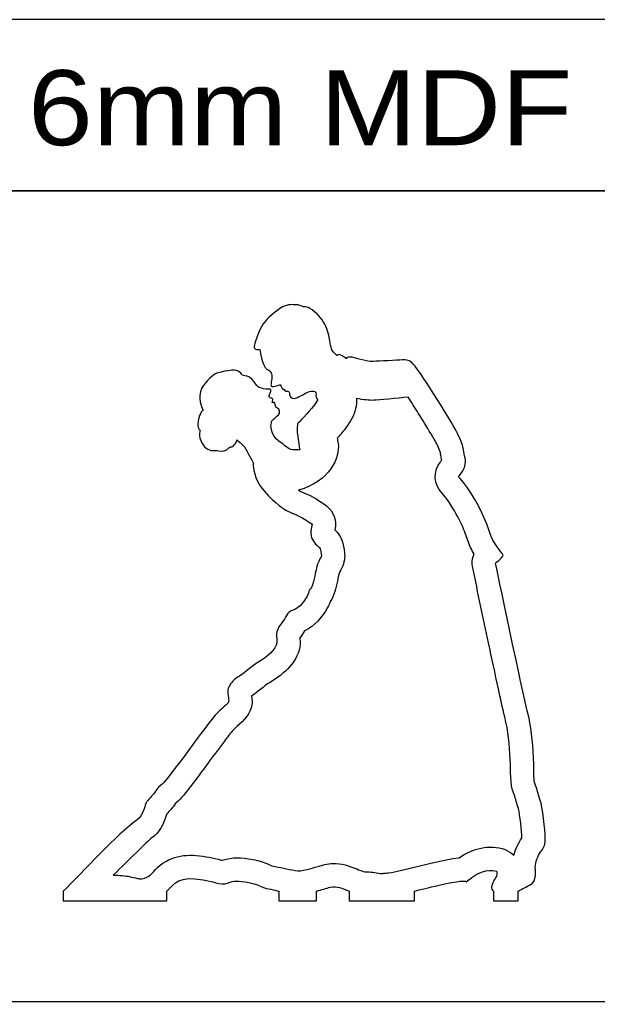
# Model space of a CAD drawing. Header units: millimetres. Extents: x -1166 to 1166, y -335 to 297.
# Drawn here: x 9 to 381, y -335 to 297 of the extents above; entities that cross this region are included whole.
import ezdxf

# ---------------------------------------------------------------- set-up
doc = ezdxf.new("R2010")
doc.units = ezdxf.units.MM
doc.header["$MEASUREMENT"] = 0
doc.layers.add('Camada 1', color=7, linetype='Continuous')
doc.styles.add('2', font='Arial', dxfattribs={"height": 1})

msp = doc.modelspace()

# ---------------------------------------------------------------- linework, layer by layer
at = {"layer": 'Camada 1', "color": 142, "lineweight": 20}
for points in [[(-0.0001, 186.6815), (388.8269, 186.6815), (388.8269, 296.7483), (-0.0001, 296.7483), (-0.0001, 186.6815)], [(-0.0001, -334.8653), (388.8269, -334.8653), (388.8269, 186.6815), (-0.0001, 186.6815), (-0.0001, -334.8653)]]:
    msp.add_lwpolyline(points, close=True, dxfattribs=at)
at = {"layer": 'Camada 1', "color": 230, "lineweight": 20}
for points, knots in [([(314.3638, -257.7395), (314.3638, -257.7395), (314.3783, -257.7395), (314.3783, -257.7395), (314.3783, -257.7395), (315.0925, -256.3053), (315.8959, -254.9509), (316.2582, -254.2302), (316.2582, -254.2302), (316.9279, -252.8975), (316.4259, -251.2328), (316.4259, -251.2328), (316.4259, -251.2328), (316.4259, -251.2328), (309.1845, -248.4423), (300.4788, -255.1036), (300.4788, -255.1036), (291.7721, -261.7644), (306.1714, -253.7709), (279.3821, -260.0997), (279.3821, -260.0997), (272.4975, -261.7259), (267.3601, -262.9562), (263.4072, -263.8979), (263.4072, -263.8979), (263.4072, -263.8979), (263.4072, -270.248), (263.4072, -270.248), (263.4072, -270.248), (263.4072, -270.248), (221.442, -270.248), (221.442, -270.248), (221.442, -270.248), (221.442, -270.248), (221.442, -263.8979), (221.442, -263.8979), (221.442, -263.8979), (217.2052, -262.2068), (213.3003, -260.4605), (209.3956, -261.4314), (209.3956, -261.4314), (206.6832, -262.106), (203.5866, -263.0534), (200.4169, -263.8979), (200.4169, -263.8979), (200.4169, -263.8979), (200.4169, -270.248), (200.4169, -270.248), (200.4169, -270.248), (200.4169, -270.248), (176.2436, -270.248), (176.2436, -270.248), (176.2436, -270.248), (176.2436, -270.248), (176.2436, -263.8979), (176.2436, -263.8979), (176.2436, -263.8979), (174.8146, -263.5778), (173.1105, -263.206), (170.8865, -262.7636), (170.8865, -262.7636), (162.5151, -261.0984), (164.5248, -259.7662), (156.8226, -258.434), (156.8226, -258.434), (149.121, -257.1024), (147.7811, -257.1024), (143.0936, -258.7671), (143.0936, -258.7671), (138.4052, -260.4323), (133.0475, -257.1014), (127.3545, -256.7688), (127.3545, -256.7688), (111.9963, -253.7188), (109.0507, -258.8827), (104.062, -263.8979), (104.062, -263.8979), (104.062, -263.8979), (104.062, -270.248), (104.062, -270.248), (104.062, -270.248), (104.062, -270.248), (37.2886, -270.248), (37.2886, -270.248), (37.2886, -270.248), (37.2886, -270.248), (37.2886, -263.8979), (37.2886, -263.8979), (37.2886, -263.8979), (49.7002, -251.9027), (72.1335, -227.0788), (84.8271, -218.1355), (84.8271, -218.1355), (88.8458, -215.3044), (89.6822, -209.476), (90.3524, -207.8107), (90.3524, -207.8107), (91.0221, -206.1455), (94.0358, -202.9814), (95.5429, -201.3162), (95.5429, -201.3162), (97.0495, -199.651), (97.2172, -197.9853), (100.9006, -195.1547), (100.9006, -195.1547), (104.584, -192.3236), (131.2066, -154.8557), (135.2253, -150.6924), (135.2253, -150.6924), (139.2431, -146.5291), (143.2618, -143.3655), (143.7639, -142.2001), (143.7639, -142.2001), (144.2664, -141.0342), (142.5926, -135.5393), (143.5967, -133.3738), (143.5967, -133.3738), (144.6012, -131.2092), (146.4427, -128.0456), (149.6235, -126.3794), (149.6235, -126.3794), (152.8054, -124.7147), (157.4934, -119.8853), (162.8515, -116.7212), (162.8515, -116.7212), (168.2087, -113.5576), (174.6565, -108.2289), (174.8242, -104.2329), (174.8242, -104.2329), (174.9914, -100.2359), (173.4843, -97.0723), (177.503, -92.2429), (177.503, -92.2429), (181.5213, -87.4141), (180.3495, -84.9155), (185.2052, -83.2508), (185.2052, -83.2508), (190.0598, -81.5851), (192.7391, -77.0893), (194.4134, -74.0919), (194.4134, -74.0919), (196.0881, -71.094), (194.9159, -70.7615), (196.5902, -69.4288), (196.5902, -69.4288), (198.2644, -68.0967), (199.8556, -56.6901), (201.1115, -53.6091), (201.1115, -53.6091), (202.3668, -50.5286), (202.3668, -50.2782), (202.9534, -49.8625), (202.9534, -49.8625), (203.539, -49.4453), (203.539, -48.0311), (203.539, -48.0311), (203.539, -48.0311), (203.539, -48.0311), (202.9539, -43.0344), (202.1165, -42.7014), (202.1165, -42.7014), (201.2802, -42.3694), (198.4337, -39.5377), (197.2619, -36.5404), (197.2619, -36.5404), (196.0892, -33.543), (197.5963, -27.8813), (197.5963, -27.8813), (197.5963, -27.8813), (197.5963, -27.8813), (192.4058, -23.8848), (187.0481, -21.7203), (187.0481, -21.7203), (181.6905, -19.5548), (178.3424, -17.3903), (178.3424, -17.3903), (178.3424, -17.3903), (178.3424, -17.3903), (166.2872, -8.3981), (162.6038, -0.5714), (162.6038, -0.5714), (158.9204, 7.2558), (159.7578, 11.4186), (159.7578, 11.4186), (159.7578, 11.4186), (159.7578, 11.4186), (158.2517, 14.2497), (155.7401, 18.9123), (155.7401, 18.9123), (153.2289, 23.5748), (150.884, 24.9065), (150.884, 24.9065), (150.884, 24.9065), (150.884, 24.9065), (149.1225, 26.3167), (149.1225, 26.3167), (149.1225, 26.3167), (148.8407, 25.3044), (148.3901, 24.2749), (147.6216, 23.3254), (147.6216, 23.3254), (145.5625, 20.7802), (145.6124, 22.9924), (143.9382, 21.1609), (143.9382, 21.1609), (142.2644, 19.3289), (139.9194, 18.8291), (137.2411, 19.3289), (137.2411, 19.3289), (134.5623, 19.8282), (132.2173, 18.8291), (129.3713, 20.9941), (129.3713, 20.9941), (126.5253, 23.1587), (124.0141, 28.1553), (125.5431, 32.3404), (125.5431, 32.3404), (124.5432, 33.307), (123.6079, 34.3432), (124.2639, 38.6453), (124.2639, 38.6453), (125.1007, 44.1402), (127.4452, 45.4729), (127.4452, 45.4729), (127.4452, 45.4729), (127.4452, 45.4729), (124.9331, 48.8033), (125.2684, 54.9648), (125.2684, 54.9648), (125.6033, 61.1259), (131.6312, 66.0383), (133.9746, 68.0366), (133.9746, 68.0366), (136.3186, 70.0353), (146.2811, 71.7005), (148.7928, 71.0345), (148.7928, 71.0345), (151.3034, 70.3684), (152.4762, 68.0817), (152.4762, 68.0817), (152.4762, 68.0817), (154.9873, 67.4156), (156.6611, 67.5824), (158.8384, 65.3337), (158.8384, 65.3337), (161.0147, 63.0861), (161.5172, 61.2546), (162.7725, 60.588), (162.7725, 60.588), (164.0284, 59.9219), (164.3632, 59.7562), (166.2887, 59.2564), (166.2887, 59.2564), (168.2143, 58.7566), (170.6418, 59.4231), (170.9772, 58.5066), (170.9772, 58.5066), (171.3121, 57.5907), (169.805, 55.3425), (169.8891, 54.8427), (169.8891, 54.8427), (169.9721, 54.3434), (169.9308, 53.9069), (170.5588, 53.5313), (170.5588, 53.5313), (171.1862, 53.1572), (171.8146, 53.1572), (171.9812, 52.8237), (171.9812, 52.8237), (172.1484, 52.4911), (172.1484, 52.9701), (172.2111, 52.2625), (172.2111, 52.2625), (172.2743, 51.5543), (171.8977, 50.3677), (171.8977, 50.3677), (171.8977, 50.3677), (171.8977, 50.3677), (172.5893, 50.6586), (173.1122, 50.3256), (173.1122, 50.3256), (173.6351, 49.9925), (173.8451, 49.8055), (173.7192, 49.368), (173.7192, 49.368), (173.5933, 48.9311), (174.0964, 47.8899), (174.473, 47.2233), (174.473, 47.2233), (174.8507, 46.5577), (176.2115, 47.1396), (176.6305, 44.9751), (176.6305, 44.9751), (177.0489, 42.8101), (175.2905, 41.8105), (173.2819, 40.2289), (173.2819, 40.2289), (171.2723, 38.6474), (171.5236, 38.147), (171.1051, 36.3156), (171.1051, 36.3156), (170.6862, 34.4841), (171.943, 28.4888), (176.1284, 25.5746), (176.1284, 25.5746), (180.3144, 22.6599), (182.4912, 20.3286), (184.8346, 19.9955), (184.8346, 19.9955), (187.1791, 19.6625), (189.6072, 20.0792), (189.6072, 20.0792), (189.6072, 20.0792), (189.6072, 20.0792), (187.5975, 32.0686), (187.9324, 34.4836), (187.9324, 34.4836), (188.2673, 36.8975), (188.0165, 36.8149), (188.9375, 37.6472), (188.9375, 37.6472), (189.8579, 38.4796), (197.7278, 46.9724), (199.1508, 48.9711), (199.1508, 48.9711), (200.5743, 50.9694), (201.1604, 52.0516), (201.1604, 52.0516), (201.1604, 52.0516), (201.1604, 52.0516), (199.9876, 53.4669), (200.0717, 54.716), (200.0717, 54.716), (200.1553, 55.965), (199.9876, 57.0478), (199.9876, 57.0478), (199.9876, 57.0478), (199.9876, 57.0478), (199.3179, 57.797), (196.8909, 57.6302), (196.8909, 57.6302), (194.4633, 57.4639), (190.9471, 54.9654), (188.1006, 53.6337), (188.1006, 53.6337), (185.2546, 52.302), (183.8306, 53.2175), (183.328, 54.7996), (183.328, 54.7996), (182.8265, 56.3817), (183.0773, 56.9641), (182.324, 57.5466), (182.324, 57.5466), (181.5707, 58.13), (180.5656, 57.3808), (180.0213, 58.0469), (180.0213, 58.0469), (179.4775, 58.7124), (179.5611, 59.0455), (179.5611, 59.0455), (179.5611, 59.0455), (179.5611, 59.0455), (178.8496, 58.3799), (178.1799, 59.5042), (178.1799, 59.5042), (177.5102, 60.6276), (177.3425, 61.835), (177.3425, 61.835), (177.3425, 61.835), (177.3425, 61.835), (173.68, 60.8983), (172.6341, 60.8146), (172.6341, 60.8146), (171.5873, 60.7315), (171.3992, 60.5439), (171.1061, 61.2942), (171.1061, 61.2942), (170.8131, 62.0434), (172.0903, 66.4981), (171.4206, 68.912), (171.4206, 68.912), (170.7509, 71.327), (168.8254, 71.4101), (168.0721, 72.1598), (168.0721, 72.1598), (167.3188, 72.909), (166.1465, 74.408), (165.0584, 78.9043), (165.0584, 78.9043), (163.9702, 83.4006), (163.8867, 84.4828), (163.8867, 84.4828), (163.8867, 84.4828), (163.8867, 84.4828), (162.0029, 84.2324), (161.1237, 84.8159), (161.1237, 84.8159), (160.2451, 85.3988), (159.9097, 86.1901), (160.3704, 87.6054), (160.3704, 87.6054), (160.8307, 89.0207), (163.51, 97.4304), (166.1058, 101.0107), (166.1058, 101.0107), (168.7005, 104.591), (173.9751, 109.2536), (178.161, 111.6685), (178.161, 111.6685), (182.3464, 114.0835), (185.3596, 113.2506), (186.8667, 113.2506), (186.8667, 113.2506), (188.3743, 113.2506), (188.7091, 113.4169), (191.1362, 112.3341), (191.1362, 112.3341), (193.5643, 111.2519), (193.9012, 113.2511), (199.426, 108.588), (199.426, 108.588), (203.1343, 105.4594), (205.5604, 101.73), (207.0593, 97.9038), (207.0593, 97.9038), (207.7932, 96.0293), (208.3049, 94.1304), (208.6352, 92.269), (208.6352, 92.269), (209.6393, 86.6073), (209.8075, 84.6086), (211.1464, 82.9439), (211.1464, 82.9439), (212.4853, 81.2781), (213.8252, 80.6121), (213.8252, 80.6121), (213.8252, 80.6121), (213.8252, 80.6121), (214.3272, 81.6948), (215.6671, 81.1114), (215.6671, 81.1114), (217.0071, 80.5289), (219.769, 78.5312), (219.769, 78.5312), (219.769, 78.5312), (219.769, 78.5312), (219.5187, 79.6134), (221.1089, 79.6134), (221.1089, 79.6134), (222.6996, 79.6134), (223.0344, 79.8628), (224.039, 79.363), (224.039, 79.363), (225.043, 78.8632), (234.4205, 76.6982), (235.8435, 76.7818), (235.8435, 76.7818), (237.267, 76.8645), (248.9038, 77.3643), (254.0948, 77.6973), (254.0948, 77.6973), (259.2852, 78.0304), (260.1221, 78.1971), (263.9727, 73.7008), (263.9727, 73.7008), (267.8238, 69.2045), (289.0882, 35.4832), (291.9347, 29.0718), (291.9347, 29.0718), (294.7817, 22.6614), (294.6136, 22.8271), (295.2833, 18.5807), (295.2833, 18.5807), (295.953, 14.3348), (296.3719, 14.5842), (296.2878, 12.2529), (296.2878, 12.2529), (296.2047, 9.9217), (296.0366, 9.0888), (295.0325, 7.3405), (295.0325, 7.3405), (294.0274, 5.5921), (291.8511, 2.761), (291.8511, 2.761), (291.8511, 2.761), (291.8511, 2.761), (297.7959, -3.3169), (304.6607, -16.1392), (304.6607, -16.1392), (311.5254, -28.962), (311.3578, -34.2907), (315.376, -40.4522), (315.376, -40.4522), (319.3942, -46.6137), (321.0685, -47.2793), (320.3988, -48.4452), (320.3988, -48.4452), (319.7291, -49.6111), (315.7114, -52.941), (315.7114, -52.941), (315.7114, -52.941), (315.7114, -52.941), (333.4596, -137.7028), (336.1384, -148.0276), (336.1384, -148.0276), (338.8173, -158.3524), (339.487, -166.6784), (340.1567, -178.3353), (340.1567, -178.3353), (340.8269, -189.9913), (339.8218, -191.99), (341.4961, -195.987), (341.4961, -195.987), (343.1704, -199.9835), (343.1704, -202.3148), (344.5103, -205.6452), (344.5103, -205.6452), (345.8492, -208.9756), (347.7355, -225.2551), (347.7355, -229.5841), (347.7355, -229.5841), (347.7355, -233.9142), (347.0653, -235.9124), (345.391, -237.9107), (345.391, -237.9107), (343.7167, -239.9089), (341.7076, -243.9059), (341.3722, -247.2363), (341.3722, -247.2363), (341.0384, -250.5668), (342.7122, -257.5606), (338.0247, -259.8919), (338.0247, -259.8919), (335.7717, -261.0122), (333.0548, -262.5939), (330.2456, -263.8979), (330.2456, -263.8979), (330.2456, -263.8979), (330.2456, -270.248), (330.2456, -270.248), (330.2456, -270.248), (330.2456, -270.248), (314.3638, -270.248), (314.3638, -270.248), (314.3638, -270.248), (314.3638, -270.248), (314.3638, -263.8979), (314.3638, -263.8979), (314.3638, -263.8979), (313.3991, -263.0668), (312.9387, -262.1171), (313.0769, -261.2241), (313.0769, -261.2241), (313.2294, -260.2385), (313.7637, -258.9766), (314.3638, -257.7686), (314.3638, -257.7686), (314.3638, -257.7686), (314.3638, -257.7395), (314.3638, -257.7395)], [0, 0, 0, 0, 0.0070922, 0.0070922, 0.0070922, 0.0070922, 0.0141844, 0.0141844, 0.0141844, 0.0141844, 0.0212766, 0.0212766, 0.0212766, 0.0212766, 0.02836879, 0.02836879, 0.02836879, 0.02836879, 0.03546099, 0.03546099, 0.03546099, 0.03546099, 0.04255319, 0.04255319, 0.04255319, 0.04255319, 0.04964539, 0.04964539, 0.04964539, 0.04964539, 0.05673759, 0.05673759, 0.05673759, 0.05673759, 0.06382979, 0.06382979, 0.06382979, 0.06382979, 0.07092199, 0.07092199, 0.07092199, 0.07092199, 0.07801418, 0.07801418, 0.07801418, 0.07801418, 0.08510638, 0.08510638, 0.08510638, 0.08510638, 0.09219858, 0.09219858, 0.09219858, 0.09219858, 0.09929078, 0.09929078, 0.09929078, 0.09929078, 0.10638298, 0.10638298, 0.10638298, 0.10638298, 0.11347518, 0.11347518, 0.11347518, 0.11347518, 0.12056738, 0.12056738, 0.12056738, 0.12056738, 0.12765957, 0.12765957, 0.12765957, 0.12765957, 0.13475177, 0.13475177, 0.13475177, 0.13475177, 0.14184397, 0.14184397, 0.14184397, 0.14184397, 0.14893617, 0.14893617, 0.14893617, 0.14893617, 0.15602837, 0.15602837, 0.15602837, 0.15602837, 0.16312057, 0.16312057, 0.16312057, 0.16312057, 0.17021277, 0.17021277, 0.17021277, 0.17021277, 0.17730496, 0.17730496, 0.17730496, 0.17730496, 0.18439716, 0.18439716, 0.18439716, 0.18439716, 0.19148936, 0.19148936, 0.19148936, 0.19148936, 0.19858156, 0.19858156, 0.19858156, 0.19858156, 0.20567376, 0.20567376, 0.20567376, 0.20567376, 0.21276596, 0.21276596, 0.21276596, 0.21276596, 0.21985816, 0.21985816, 0.21985816, 0.21985816, 0.22695035, 0.22695035, 0.22695035, 0.22695035, 0.23404255, 0.23404255, 0.23404255, 0.23404255, 0.24113475, 0.24113475, 0.24113475, 0.24113475, 0.24822695, 0.24822695, 0.24822695, 0.24822695, 0.25531915, 0.25531915, 0.25531915, 0.25531915, 0.26241135, 0.26241135, 0.26241135, 0.26241135, 0.26950355, 0.26950355, 0.26950355, 0.26950355, 0.27659574, 0.27659574, 0.27659574, 0.27659574, 0.28368794, 0.28368794, 0.28368794, 0.28368794, 0.29078014, 0.29078014, 0.29078014, 0.29078014, 0.29787234, 0.29787234, 0.29787234, 0.29787234, 0.30496454, 0.30496454, 0.30496454, 0.30496454, 0.31205674, 0.31205674, 0.31205674, 0.31205674, 0.31914894, 0.31914894, 0.31914894, 0.31914894, 0.32624113, 0.32624113, 0.32624113, 0.32624113, 0.33333333, 0.33333333, 0.33333333, 0.33333333, 0.34042553, 0.34042553, 0.34042553, 0.34042553, 0.34751773, 0.34751773, 0.34751773, 0.34751773, 0.35460993, 0.35460993, 0.35460993, 0.35460993, 0.36170213, 0.36170213, 0.36170213, 0.36170213, 0.36879433, 0.36879433, 0.36879433, 0.36879433, 0.37588652, 0.37588652, 0.37588652, 0.37588652, 0.38297872, 0.38297872, 0.38297872, 0.38297872, 0.39007092, 0.39007092, 0.39007092, 0.39007092, 0.39716312, 0.39716312, 0.39716312, 0.39716312, 0.40425532, 0.40425532, 0.40425532, 0.40425532, 0.41134752, 0.41134752, 0.41134752, 0.41134752, 0.41843972, 0.41843972, 0.41843972, 0.41843972, 0.42553191, 0.42553191, 0.42553191, 0.42553191, 0.43262411, 0.43262411, 0.43262411, 0.43262411, 0.43971631, 0.43971631, 0.43971631, 0.43971631, 0.44680851, 0.44680851, 0.44680851, 0.44680851, 0.45390071, 0.45390071, 0.45390071, 0.45390071, 0.46099291, 0.46099291, 0.46099291, 0.46099291, 0.46808511, 0.46808511, 0.46808511, 0.46808511, 0.4751773, 0.4751773, 0.4751773, 0.4751773, 0.4822695, 0.4822695, 0.4822695, 0.4822695, 0.4893617, 0.4893617, 0.4893617, 0.4893617, 0.4964539, 0.4964539, 0.4964539, 0.4964539, 0.5035461, 0.5035461, 0.5035461, 0.5035461, 0.5106383, 0.5106383, 0.5106383, 0.5106383, 0.5177305, 0.5177305, 0.5177305, 0.5177305, 0.5248227, 0.5248227, 0.5248227, 0.5248227, 0.53191489, 0.53191489, 0.53191489, 0.53191489, 0.53900709, 0.53900709, 0.53900709, 0.53900709, 0.54609929, 0.54609929, 0.54609929, 0.54609929, 0.55319149, 0.55319149, 0.55319149, 0.55319149, 0.56028369, 0.56028369, 0.56028369, 0.56028369, 0.56737589, 0.56737589, 0.56737589, 0.56737589, 0.57446809, 0.57446809, 0.57446809, 0.57446809, 0.58156028, 0.58156028, 0.58156028, 0.58156028, 0.58865248, 0.58865248, 0.58865248, 0.58865248, 0.59574468, 0.59574468, 0.59574468, 0.59574468, 0.60283688, 0.60283688, 0.60283688, 0.60283688, 0.60992908, 0.60992908, 0.60992908, 0.60992908, 0.61702128, 0.61702128, 0.61702128, 0.61702128, 0.62411348, 0.62411348, 0.62411348, 0.62411348, 0.63120567, 0.63120567, 0.63120567, 0.63120567, 0.63829787, 0.63829787, 0.63829787, 0.63829787, 0.64539007, 0.64539007, 0.64539007, 0.64539007, 0.65248227, 0.65248227, 0.65248227, 0.65248227, 0.65957447, 0.65957447, 0.65957447, 0.65957447, 0.66666667, 0.66666667, 0.66666667, 0.66666667, 0.67375887, 0.67375887, 0.67375887, 0.67375887, 0.68085106, 0.68085106, 0.68085106, 0.68085106, 0.68794326, 0.68794326, 0.68794326, 0.68794326, 0.69503546, 0.69503546, 0.69503546, 0.69503546, 0.70212766, 0.70212766, 0.70212766, 0.70212766, 0.70921986, 0.70921986, 0.70921986, 0.70921986, 0.71631206, 0.71631206, 0.71631206, 0.71631206, 0.72340426, 0.72340426, 0.72340426, 0.72340426, 0.73049645, 0.73049645, 0.73049645, 0.73049645, 0.73758865, 0.73758865, 0.73758865, 0.73758865, 0.74468085, 0.74468085, 0.74468085, 0.74468085, 0.75177305, 0.75177305, 0.75177305, 0.75177305, 0.75886525, 0.75886525, 0.75886525, 0.75886525, 0.76595745, 0.76595745, 0.76595745, 0.76595745, 0.77304965, 0.77304965, 0.77304965, 0.77304965, 0.78014184, 0.78014184, 0.78014184, 0.78014184, 0.78723404, 0.78723404, 0.78723404, 0.78723404, 0.79432624, 0.79432624, 0.79432624, 0.79432624, 0.80141844, 0.80141844, 0.80141844, 0.80141844, 0.80851064, 0.80851064, 0.80851064, 0.80851064, 0.81560284, 0.81560284, 0.81560284, 0.81560284, 0.82269504, 0.82269504, 0.82269504, 0.82269504, 0.82978723, 0.82978723, 0.82978723, 0.82978723, 0.83687943, 0.83687943, 0.83687943, 0.83687943, 0.84397163, 0.84397163, 0.84397163, 0.84397163, 0.85106383, 0.85106383, 0.85106383, 0.85106383, 0.85815603, 0.85815603, 0.85815603, 0.85815603, 0.86524823, 0.86524823, 0.86524823, 0.86524823, 0.87234043, 0.87234043, 0.87234043, 0.87234043, 0.87943262, 0.87943262, 0.87943262, 0.87943262, 0.88652482, 0.88652482, 0.88652482, 0.88652482, 0.89361702, 0.89361702, 0.89361702, 0.89361702, 0.90070922, 0.90070922, 0.90070922, 0.90070922, 0.90780142, 0.90780142, 0.90780142, 0.90780142, 0.91489362, 0.91489362, 0.91489362, 0.91489362, 0.92198582, 0.92198582, 0.92198582, 0.92198582, 0.92907801, 0.92907801, 0.92907801, 0.92907801, 0.93617021, 0.93617021, 0.93617021, 0.93617021, 0.94326241, 0.94326241, 0.94326241, 0.94326241, 0.95035461, 0.95035461, 0.95035461, 0.95035461, 0.95744681, 0.95744681, 0.95744681, 0.95744681, 0.96453901, 0.96453901, 0.96453901, 0.96453901, 0.97163121, 0.97163121, 0.97163121, 0.97163121, 0.9787234, 0.9787234, 0.9787234, 0.9787234, 0.9858156, 0.9858156, 0.9858156, 0.9858156, 1, 1, 1, 1]), ([(219.5146, 34.4688), (220.7979, 36.2708), (222.0775, 38.1812), (223.1342, 40.1289), (223.1342, 40.1289), (225.3642, 44.2384), (226.3834, 48.6551), (226.2296, 53.0004), (226.2296, 53.0004), (230.4781, 52.1635), (234.6345, 51.6685), (237.3016, 51.8244), (237.3016, 51.8244), (240.2938, 51.993), (252.7878, 53.2248), (259.4631, 53.7866), (259.4631, 53.7866), (261.6466, 50.4288), (263.7959, 47.0466), (265.9238, 43.6548), (265.9238, 43.6548), (268.6774, 39.2658), (271.4021, 34.851), (274.0464, 30.3952), (274.0464, 30.3952), (275.3953, 28.1224), (277.1432, 25.367), (278.2294, 22.9757), (278.2294, 22.9757), (278.7961, 21.6994), (279.6709, 19.9588), (280.0832, 18.6213), (280.0832, 18.6213), (280.2534, 17.8786), (280.3473, 16.9994), (280.4665, 16.2438), (280.4665, 16.2438), (280.6257, 15.2339), (280.8131, 14.2706), (281.0173, 13.3056), (281.0173, 13.3056), (280.6624, 12.8181), (280.2932, 12.3381), (279.9567, 11.9002), (279.9567, 11.9002), (275.3919, 5.9592), (275.8674, -2.295), (281.0727, -7.671), (281.0727, -7.671), (284.8866, -11.7027), (288.8581, -18.4027), (291.4366, -23.2189), (291.4366, -23.2189), (293.2586, -26.6222), (294.8225, -30.0392), (296.1683, -33.6551), (296.1683, -33.6551), (297.3203, -36.7504), (298.3157, -39.8762), (299.6762, -42.8941), (299.6762, -42.8941), (300.3246, -44.3324), (301.0431, -45.7279), (301.8415, -47.0819), (301.8415, -47.0819), (300.6785, -49.8137), (300.3744, -52.8839), (301.0295, -56.0139), (301.0295, -56.0139), (304.39, -72.0701), (307.7782, -88.1215), (311.19, -104.1669), (311.19, -104.1669), (313.2927, -114.0553), (315.4033, -123.9426), (317.5541, -133.8207), (317.5541, -133.8207), (318.8501, -139.7729), (320.0904, -145.9027), (321.6191, -151.7947), (321.6191, -151.7947), (324.0122, -161.0178), (324.6363, -169.7121), (325.1814, -179.196), (325.1814, -179.196), (325.6167, -186.7687), (324.6573, -194.6126), (327.661, -201.7827), (327.661, -201.7827), (328.821, -204.5517), (329.2747, -207.7353), (330.405, -210.756), (330.405, -210.756), (331.4846, -214.7933), (332.7343, -225.5847), (332.7355, -229.5841), (332.7355, -229.5841), (332.7355, -229.5841), (332.7357, -229.7611), (332.7357, -229.7611), (332.7357, -229.7611), (330.4026, -232.9657), (328.4901, -236.9465), (327.3811, -240.9107), (327.3811, -240.9107), (325.8832, -239.3233), (324.0131, -238.0811), (321.818, -237.2355), (321.818, -237.2355), (312.0073, -233.4562), (300.4732, -236.5971), (292.1887, -242.5776), (292.1887, -242.5776), (286.8555, -242.9671), (281.0482, -244.2933), (275.9336, -245.5015), (275.9336, -245.5015), (268.7487, -247.1987), (261.572, -248.9448), (254.382, -250.6181), (254.382, -250.6181), (251.9063, -251.1943), (249.3499, -251.8138), (246.8293, -252.161), (246.8293, -252.161), (245.8275, -252.299), (244.8187, -252.3981), (243.8121, -252.4934), (243.8121, -252.4934), (243.2361, -252.5479), (242.1953, -252.6837), (241.6067, -252.584), (241.6067, -252.584), (238.1577, -252.0003), (235.3072, -251.5806), (231.7588, -251.4394), (231.7588, -251.4394), (230.3054, -251.3815), (227.687, -250.2425), (226.3446, -249.7029), (226.3446, -249.7029), (221.2676, -247.662), (216.6662, -246.0147), (211.061, -246.1614), (211.061, -246.1614), (209.2782, -246.2081), (207.5067, -246.4443), (205.7757, -246.8747), (205.7757, -246.8747), (202.2465, -247.7524), (191.8239, -251.171), (188.4445, -250.835), (188.4445, -250.835), (183.4011, -250.3336), (178.7819, -249.0402), (173.8128, -248.0518), (173.8128, -248.0518), (172.1319, -247.7175), (171.2642, -247.4978), (169.7815, -246.8035), (169.7815, -246.8035), (166.321, -245.1828), (163.1453, -244.3048), (159.3786, -243.6534), (159.3786, -243.6534), (151.4151, -242.2762), (146.9361, -241.7719), (139.6691, -244.0931), (139.6691, -244.0931), (138.8229, -243.9033), (137.866, -243.6001), (137.1518, -243.4083), (137.1518, -243.4083), (134.5598, -242.7124), (132.0303, -242.1366), (129.3771, -241.8829), (129.3771, -241.8829), (117.8084, -239.7244), (107.1588, -240.4928), (97.9884, -248.7439), (97.9884, -248.7439), (94.1948, -252.1572), (93.0811, -255.2544), (87.8693, -256.0731), (87.8693, -256.0731), (86.9915, -256.211), (85.8856, -255.9617), (85.0381, -255.7682), (85.0381, -255.7682), (81.7756, -255.0236), (78.9286, -254.1733), (75.5218, -253.9313), (75.5218, -253.9313), (73.5664, -253.7924), (71.5643, -253.7142), (69.5403, -253.6563), (69.5403, -253.6563), (69.5403, -253.6563), (71.5892, -251.6382), (71.5892, -251.6382), (71.5892, -251.6382), (76.37, -246.931), (81.1495, -242.2203), (85.9669, -237.5506), (85.9669, -237.5506), (88.4026, -235.1895), (91.1498, -232.3405), (93.7649, -230.1846), (93.7649, -230.1846), (99.6671, -225.9104), (101.9748, -220.7147), (104.0277, -214.2849), (104.0277, -214.2849), (104.8454, -213.2926), (105.8621, -212.2683), (106.6651, -211.3808), (106.6651, -211.3808), (107.8928, -210.0241), (108.594, -208.8238), (109.5959, -207.4129), (109.5959, -207.4129), (109.7312, -207.2849), (109.9011, -207.1556), (110.0411, -207.048), (110.0411, -207.048), (113.2724, -204.5646), (116.7451, -199.846), (119.2653, -196.5851), (119.2653, -196.5851), (123.0121, -191.737), (126.6725, -186.8137), (130.3289, -181.897), (130.3289, -181.897), (133.7039, -177.3587), (137.0657, -172.8095), (140.4652, -168.2898), (140.4652, -168.2898), (142.2074, -165.9735), (144.1588, -163.1888), (146.086, -161.0393), (146.086, -161.0393), (149.9222, -157.0852), (155.3597, -153.1943), (157.5393, -148.1362), (157.5393, -148.1362), (159.3398, -143.9579), (158.9539, -141.5658), (158.5674, -138.512), (158.5674, -138.512), (162.7917, -135.8129), (166.2275, -132.1478), (170.4788, -129.6372), (170.4788, -129.6372), (179.3117, -124.4212), (189.3507, -115.8488), (189.8111, -104.8608), (189.8111, -104.8608), (189.8671, -103.5234), (189.7606, -102.2629), (189.7075, -101.0002), (189.7075, -101.0002), (190.9474, -99.408), (191.8275, -97.9653), (192.7341, -96.3711), (192.7341, -96.3711), (199.4165, -93.2757), (203.888, -87.8888), (207.5088, -81.407), (207.5088, -81.407), (208.2404, -80.0973), (208.8164, -78.8385), (209.2765, -77.529), (209.2765, -77.529), (211.8544, -73.7123), (212.8612, -69.0192), (213.8608, -64.4824), (213.8608, -64.4824), (214.2419, -62.7528), (214.5946, -60.6831), (215.1147, -58.9917), (215.1147, -58.9917), (215.1147, -58.9917), (215.3647, -58.3621), (215.3647, -58.3621), (215.3647, -58.3621), (217.4774, -55.3864), (218.5392, -51.745), (218.539, -48.0304), (218.539, -48.0304), (218.539, -47.4179), (218.5085, -46.8953), (218.4372, -46.2863), (218.4372, -46.2863), (217.7849, -40.7168), (216.3697, -35.1493), (212.1602, -31.4725), (212.1602, -31.4725), (213.6185, -25.5902), (211.5712, -19.7135), (206.7523, -15.9999), (206.7523, -15.9999), (202.6258, -12.8199), (197.4831, -9.7586), (192.668, -7.8129), (192.668, -7.8129), (191.4368, -7.3154), (190.0901, -6.7285), (188.8047, -6.082), (188.8047, -6.082), (208.6788, -0.1581), (215.8822, 14.5488), (214.2636, 24.2101), (214.2636, 24.2101), (214.0865, 25.267), (213.8917, 26.3918), (213.7047, 27.5386), (213.7047, 27.5386), (215.7147, 29.7478), (217.824, 32.0949), (219.5146, 34.4688)], [0, 0, 0, 0, 0.01234568, 0.01234568, 0.01234568, 0.01234568, 0.02469136, 0.02469136, 0.02469136, 0.02469136, 0.03703704, 0.03703704, 0.03703704, 0.03703704, 0.04938272, 0.04938272, 0.04938272, 0.04938272, 0.0617284, 0.0617284, 0.0617284, 0.0617284, 0.07407407, 0.07407407, 0.07407407, 0.07407407, 0.08641975, 0.08641975, 0.08641975, 0.08641975, 0.09876543, 0.09876543, 0.09876543, 0.09876543, 0.11111111, 0.11111111, 0.11111111, 0.11111111, 0.12345679, 0.12345679, 0.12345679, 0.12345679, 0.13580247, 0.13580247, 0.13580247, 0.13580247, 0.14814815, 0.14814815, 0.14814815, 0.14814815, 0.16049383, 0.16049383, 0.16049383, 0.16049383, 0.17283951, 0.17283951, 0.17283951, 0.17283951, 0.18518519, 0.18518519, 0.18518519, 0.18518519, 0.19753086, 0.19753086, 0.19753086, 0.19753086, 0.20987654, 0.20987654, 0.20987654, 0.20987654, 0.22222222, 0.22222222, 0.22222222, 0.22222222, 0.2345679, 0.2345679, 0.2345679, 0.2345679, 0.24691358, 0.24691358, 0.24691358, 0.24691358, 0.25925926, 0.25925926, 0.25925926, 0.25925926, 0.27160494, 0.27160494, 0.27160494, 0.27160494, 0.28395062, 0.28395062, 0.28395062, 0.28395062, 0.2962963, 0.2962963, 0.2962963, 0.2962963, 0.30864198, 0.30864198, 0.30864198, 0.30864198, 0.32098765, 0.32098765, 0.32098765, 0.32098765, 0.33333333, 0.33333333, 0.33333333, 0.33333333, 0.34567901, 0.34567901, 0.34567901, 0.34567901, 0.35802469, 0.35802469, 0.35802469, 0.35802469, 0.37037037, 0.37037037, 0.37037037, 0.37037037, 0.38271605, 0.38271605, 0.38271605, 0.38271605, 0.39506173, 0.39506173, 0.39506173, 0.39506173, 0.40740741, 0.40740741, 0.40740741, 0.40740741, 0.41975309, 0.41975309, 0.41975309, 0.41975309, 0.43209877, 0.43209877, 0.43209877, 0.43209877, 0.44444444, 0.44444444, 0.44444444, 0.44444444, 0.45679012, 0.45679012, 0.45679012, 0.45679012, 0.4691358, 0.4691358, 0.4691358, 0.4691358, 0.48148148, 0.48148148, 0.48148148, 0.48148148, 0.49382716, 0.49382716, 0.49382716, 0.49382716, 0.50617284, 0.50617284, 0.50617284, 0.50617284, 0.51851852, 0.51851852, 0.51851852, 0.51851852, 0.5308642, 0.5308642, 0.5308642, 0.5308642, 0.54320988, 0.54320988, 0.54320988, 0.54320988, 0.55555556, 0.55555556, 0.55555556, 0.55555556, 0.56790123, 0.56790123, 0.56790123, 0.56790123, 0.58024691, 0.58024691, 0.58024691, 0.58024691, 0.59259259, 0.59259259, 0.59259259, 0.59259259, 0.60493827, 0.60493827, 0.60493827, 0.60493827, 0.61728395, 0.61728395, 0.61728395, 0.61728395, 0.62962963, 0.62962963, 0.62962963, 0.62962963, 0.64197531, 0.64197531, 0.64197531, 0.64197531, 0.65432099, 0.65432099, 0.65432099, 0.65432099, 0.66666667, 0.66666667, 0.66666667, 0.66666667, 0.67901235, 0.67901235, 0.67901235, 0.67901235, 0.69135802, 0.69135802, 0.69135802, 0.69135802, 0.7037037, 0.7037037, 0.7037037, 0.7037037, 0.71604938, 0.71604938, 0.71604938, 0.71604938, 0.72839506, 0.72839506, 0.72839506, 0.72839506, 0.74074074, 0.74074074, 0.74074074, 0.74074074, 0.75308642, 0.75308642, 0.75308642, 0.75308642, 0.7654321, 0.7654321, 0.7654321, 0.7654321, 0.77777778, 0.77777778, 0.77777778, 0.77777778, 0.79012346, 0.79012346, 0.79012346, 0.79012346, 0.80246914, 0.80246914, 0.80246914, 0.80246914, 0.81481481, 0.81481481, 0.81481481, 0.81481481, 0.82716049, 0.82716049, 0.82716049, 0.82716049, 0.83950617, 0.83950617, 0.83950617, 0.83950617, 0.85185185, 0.85185185, 0.85185185, 0.85185185, 0.86419753, 0.86419753, 0.86419753, 0.86419753, 0.87654321, 0.87654321, 0.87654321, 0.87654321, 0.88888889, 0.88888889, 0.88888889, 0.88888889, 0.90123457, 0.90123457, 0.90123457, 0.90123457, 0.91358025, 0.91358025, 0.91358025, 0.91358025, 0.92592593, 0.92592593, 0.92592593, 0.92592593, 0.9382716, 0.9382716, 0.9382716, 0.9382716, 0.95061728, 0.95061728, 0.95061728, 0.95061728, 0.96296296, 0.96296296, 0.96296296, 0.96296296, 0.97530864, 0.97530864, 0.97530864, 0.97530864, 1, 1, 1, 1])]:
    msp.add_open_spline(points, degree=3, knots=knots, dxfattribs=at)

# ---------------------------------------------------------------- texts
at = {"layer": 'Camada 1', "color": 142, "style": '2', "width": 1.114671}
msp.add_text('6mm MDF', height=48.2598, dxfattribs=at).set_placement((14.5805, 215.9645))

doc.saveas('drawing.dxf')
